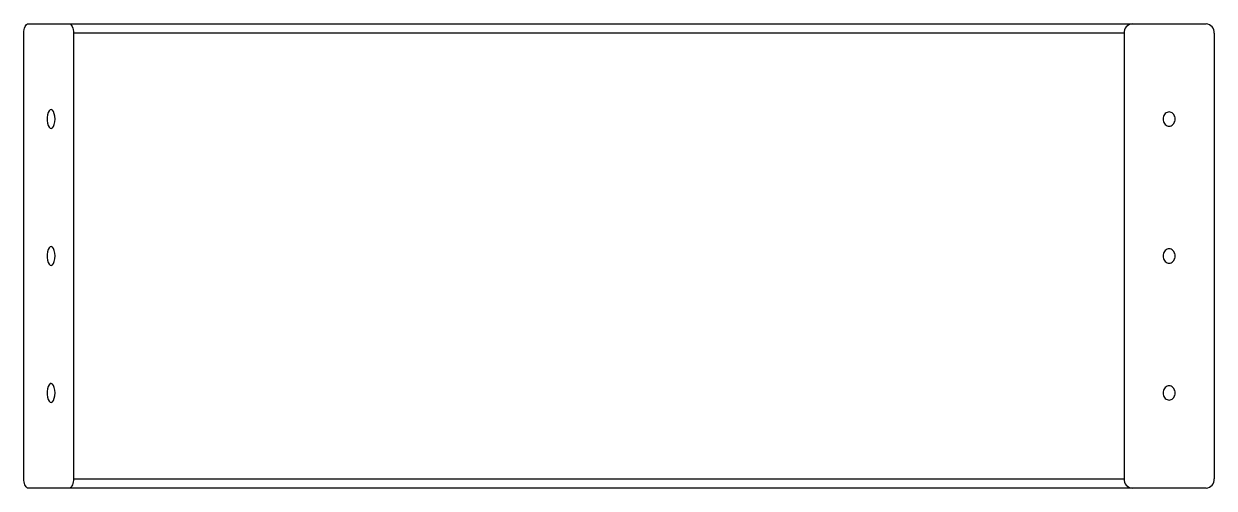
# Model space of a CAD drawing. Header units: millimetres. Extents: x 0 to 499, y -64 to 131.
import ezdxf

# ---------------------------------------------------------------- set-up
doc = ezdxf.new("R2010")
doc.units = ezdxf.units.MM

msp = doc.modelspace()

# ---------------------------------------------------------------- linework, layer by layer
at = {"color": 7, "linetype": 'Continuous', "lineweight": 25}
for p, q in [((1.86, 130.92), (495.97, 130.92)), ((0, -60.08), (0, 126.92)), ((20.88, 126.92), (20.88, -60.08)), ((461.57, 126.92), (20.88, 126.92)), ((461.57, 126.92), (461.57, -60.08)), ((499.33, 126.92), (499.33, -60.08)), ((495.97, -64.08), (1.86, -64.08)), ((20.88, -60.08), (461.57, -60.08))]:
    msp.add_line(p, q, dxfattribs=at)
at = {"color": 7, "linetype": 'Continuous', "lineweight": 25, "flags": 128}
for points in [[(0, 126.92), (0.04, 127.7), (0.14, 128.45), (0.31, 129.14), (0.54, 129.74), (0.82, 130.24), (1.15, 130.61), (1.49, 130.84), (1.86, 130.92)], [(19.02, 130.92), (19.38, 130.84), (19.73, 130.61), (20.05, 130.24), (20.33, 129.74), (20.56, 129.14), (20.74, 128.45), (20.84, 127.7), (20.88, 126.92)], [(13.09, 90.92), (13.02, 92.09), (12.8, 93.17), (12.46, 94.04), (12.02, 94.64), (11.53, 94.9), (11.03, 94.82), (10.57, 94.38), (10.17, 93.64), (9.89, 92.65), (9.74, 91.51), (9.74, 90.32), (9.89, 89.18), (10.17, 88.2), (10.57, 87.45), (11.03, 87.02), (11.53, 86.93), (12.02, 87.19), (12.46, 87.79), (12.8, 88.66), (13.02, 89.74), (13.09, 90.92)], [(482.96, 90.92), (482.92, 91.44), (482.81, 91.94), (482.62, 92.42), (482.37, 92.84), (482.06, 93.21), (481.7, 93.51), (481.3, 93.73), (480.88, 93.87), (480.44, 93.92), (480.01, 93.87), (479.58, 93.73), (479.18, 93.51), (478.82, 93.21), (478.51, 92.84), (478.26, 92.42), (478.08, 91.94), (477.96, 91.44), (477.93, 90.92), (477.96, 90.39), (478.08, 89.89), (478.26, 89.42), (478.51, 88.99), (478.82, 88.62), (479.18, 88.32), (479.58, 88.1), (480.01, 87.96), (480.44, 87.92), (480.88, 87.96), (481.3, 88.1), (481.7, 88.32), (482.06, 88.62), (482.37, 88.99), (482.62, 89.42), (482.81, 89.89), (482.92, 90.39), (482.96, 90.92)], [(13.09, 33.42), (13.02, 34.59), (12.8, 35.67), (12.46, 36.54), (12.02, 37.14), (11.53, 37.4), (11.03, 37.32), (10.57, 36.88), (10.17, 36.14), (9.89, 35.15), (9.74, 34.01), (9.74, 32.82), (9.89, 31.68), (10.17, 30.7), (10.57, 29.95), (11.03, 29.52), (11.53, 29.43), (12.02, 29.69), (12.46, 30.29), (12.8, 31.16), (13.02, 32.24), (13.09, 33.42)], [(482.96, 33.42), (482.92, 33.94), (482.81, 34.44), (482.62, 34.92), (482.37, 35.34), (482.06, 35.71), (481.7, 36.01), (481.3, 36.23), (480.88, 36.37), (480.44, 36.42), (480.01, 36.37), (479.58, 36.23), (479.18, 36.01), (478.82, 35.71), (478.51, 35.34), (478.26, 34.92), (478.08, 34.44), (477.96, 33.94), (477.93, 33.42), (477.96, 32.89), (478.08, 32.39), (478.26, 31.92), (478.51, 31.49), (478.82, 31.12), (479.18, 30.82), (479.58, 30.6), (480.01, 30.46), (480.44, 30.42), (480.88, 30.46), (481.3, 30.6), (481.7, 30.82), (482.06, 31.12), (482.37, 31.49), (482.62, 31.92), (482.81, 32.39), (482.92, 32.89), (482.96, 33.42)], [(13.09, -24.08), (13.02, -22.91), (12.8, -21.83), (12.46, -20.96), (12.02, -20.36), (11.53, -20.1), (11.03, -20.18), (10.57, -20.62), (10.17, -21.36), (9.89, -22.35), (9.74, -23.49), (9.74, -24.68), (9.89, -25.82), (10.17, -26.8), (10.57, -27.55), (11.03, -27.98), (11.53, -28.07), (12.02, -27.81), (12.46, -27.21), (12.8, -26.34), (13.02, -25.26), (13.09, -24.08)], [(482.96, -24.08), (482.92, -23.56), (482.81, -23.06), (482.62, -22.58), (482.37, -22.16), (482.06, -21.79), (481.7, -21.49), (481.3, -21.27), (480.88, -21.13), (480.44, -21.08), (480.01, -21.13), (479.58, -21.27), (479.18, -21.49), (478.82, -21.79), (478.51, -22.16), (478.26, -22.58), (478.08, -23.06), (477.96, -23.56), (477.93, -24.08), (477.96, -24.61), (478.08, -25.11), (478.26, -25.58), (478.51, -26.01), (478.82, -26.38), (479.18, -26.68), (479.58, -26.9), (480.01, -27.04), (480.44, -27.08), (480.88, -27.04), (481.3, -26.9), (481.7, -26.68), (482.06, -26.38), (482.37, -26.01), (482.62, -25.58), (482.81, -25.11), (482.92, -24.61), (482.96, -24.08)], [(1.86, -64.08), (1.53, -64.02), (1.22, -63.84), (0.93, -63.55), (0.66, -63.15), (0.43, -62.66), (0.25, -62.08), (0.11, -61.45), (0.03, -60.78), (0, -60.08)], [(20.88, -60.08), (20.85, -60.78), (20.77, -61.45), (20.63, -62.08), (20.44, -62.66), (20.21, -63.15), (19.95, -63.55), (19.66, -63.84), (19.34, -64.02), (19.02, -64.08)]]:
    msp.add_lwpolyline(points, dxfattribs=at)
at = {"color": 7, "linetype": 'Continuous', "lineweight": 25}
for centre, radius, start, end in [((465.28, 127.21), 3.72, 95.441, 184.5632), ((495.62, 127.21), 3.72, 355.4368, 84.559), ((465.28, -60.38), 3.72, 175.4368, 264.559), ((495.63, -60.39), 3.71, 275.2358, 4.7684)]:
    msp.add_arc(centre, radius, start, end, dxfattribs=at)

doc.saveas('drawing.dxf')
